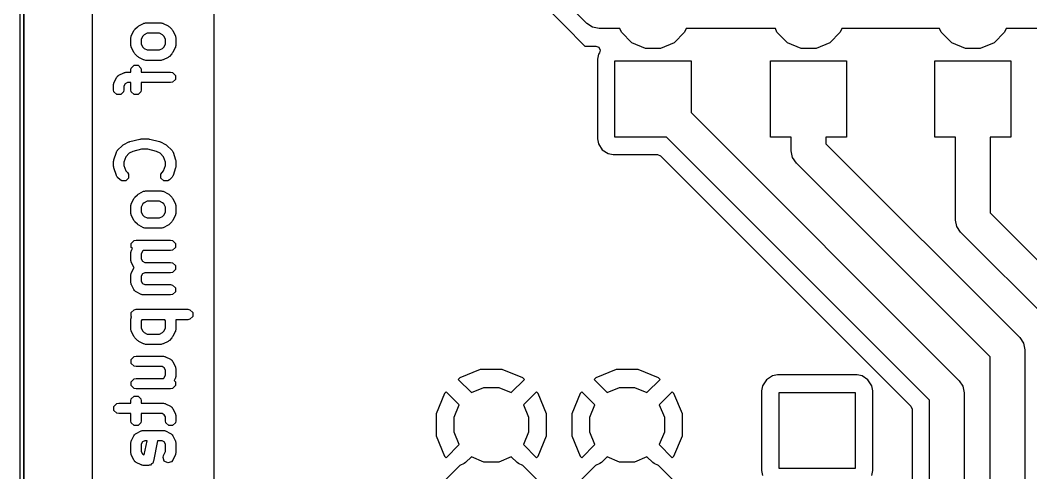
# Model space of a CAD drawing. Header units: millimetres. Extents: x 102.9 to 147, y -135 to -49.9.
# Drawn here: x 102.95 to 132.18, y -93.06 to -79.97 of the extents above; entities that cross this region are included whole.
import ezdxf

# ---------------------------------------------------------------- set-up
doc = ezdxf.new("R2010")
doc.units = ezdxf.units.MM
doc.layers.add('B.Cu', color=153, linetype='CONTINUOUS', true_color=0x4d7fc4)

msp = doc.modelspace()

# ---------------------------------------------------------------- linework, layer by layer
at = {"layer": 'B.Cu', "linetype": 'CONTINUOUS'}
for p, q in [((102.95, -135), (102.95, -50)), ((103.05, -50.05), (103.05, -134.95)), ((103.0505, -103.7484), (103.0505, -60.180048)), ((105.035509, -70.717764), (105.035509, -103.7484)), ((108.559328, -90.361852), (108.559328, -70.717764)), ((119.340812, -80.063553), (117.146447, -77.869187)), ((117.099707, -78.541575), (118.668424, -80.110292)), ((106.376603, -80.134631), (106.519461, -80.063203)), ((106.519461, -80.063203), (106.526704, -80.061219)), ((106.526704, -80.061219), (106.529139, -80.058785)), ((106.529139, -80.058785), (106.552723, -80.054093)), ((106.552723, -80.054093), (106.57591, -80.047744)), ((106.57591, -80.047744), (106.579175, -80.048832)), ((106.579175, -80.048832), (106.586542, -80.047367)), ((106.586542, -80.047367), (107.015114, -80.047367)), ((107.015114, -80.047367), (107.022481, -80.048832)), ((107.022481, -80.048832), (107.025747, -80.047744)), ((107.025747, -80.047744), (107.048936, -80.054094)), ((107.048936, -80.054094), (107.072517, -80.058785)), ((107.072517, -80.058785), (107.07495, -80.061218)), ((107.07495, -80.061218), (107.082196, -80.063203)), ((107.082196, -80.063203), (107.225053, -80.134631)), ((119.503024, -80.17194), (119.340812, -80.063553)), ((106.166664, -80.415999), (106.238093, -80.273142)), ((106.238093, -80.273142), (106.252832, -80.254149)), ((106.252832, -80.254149), (106.26619, -80.234159)), ((106.26619, -80.234159), (106.337618, -80.16273)), ((106.337618, -80.16273), (106.35761, -80.14937)), ((106.35761, -80.14937), (106.376603, -80.134631)), ((106.621952, -80.347367), (106.532539, -80.392072)), ((106.979704, -80.347367), (106.621952, -80.347367)), ((107.069116, -80.392072), (106.979704, -80.347367)), ((107.225053, -80.134631), (107.244045, -80.149371)), ((107.244045, -80.149371), (107.264037, -80.162729)), ((107.264037, -80.162729), (107.335466, -80.234158)), ((107.335466, -80.234158), (107.348823, -80.254149)), ((107.348823, -80.254149), (107.363564, -80.273142)), ((107.363564, -80.273142), (107.434992, -80.416)), ((118.668424, -80.110292), (118.668425, -80.110294)), ((118.668425, -80.110294), (118.685866, -80.127735)), ((118.685866, -80.127735), (119.276631, -80.7185)), ((119.694366, -80.21), (119.503024, -80.17194)), ((120.289353, -80.21), (119.694366, -80.21)), ((120.335383, -80.321127), (120.289353, -80.21)), ((120.638873, -80.624617), (120.335383, -80.321127)), ((122.164617, -80.321127), (121.861127, -80.624617)), ((122.210647, -80.21), (122.164617, -80.321127)), ((124.789353, -80.21), (122.210647, -80.21)), ((124.835383, -80.321127), (124.789353, -80.21)), ((125.138873, -80.624617), (124.835383, -80.321127)), ((126.664617, -80.321127), (126.361127, -80.624617)), ((126.710647, -80.21), (126.664617, -80.321127)), ((129.539353, -80.21), (126.710647, -80.21)), ((129.585383, -80.321127), (129.539353, -80.21)), ((129.888873, -80.624617), (129.585383, -80.321127)), ((131.414617, -80.321127), (131.111127, -80.624617)), ((131.460647, -80.21), (131.414617, -80.321127)), ((134.039353, -80.21), (131.460647, -80.21)), ((106.150828, -80.483081), (106.152293, -80.475713)), ((106.150828, -80.697367), (106.150828, -80.483081)), ((106.151205, -80.472448), (106.157555, -80.449258)), ((106.152293, -80.475713), (106.151205, -80.472448)), ((106.157555, -80.449258), (106.162246, -80.425678)), ((106.162246, -80.425678), (106.164679, -80.423244)), ((106.164679, -80.423244), (106.166664, -80.415999)), ((106.495535, -80.429076), (106.450828, -80.518491)), ((106.450828, -80.518491), (106.450828, -80.661956)), ((106.532539, -80.392072), (106.495535, -80.429076)), ((107.106121, -80.429077), (107.069116, -80.392072)), ((107.150828, -80.51849), (107.106121, -80.429077)), ((107.150828, -80.661957), (107.150828, -80.51849)), ((107.434992, -80.416), (107.436975, -80.423243)), ((107.436975, -80.423243), (107.43941, -80.425678)), ((107.43941, -80.425678), (107.444101, -80.449262)), ((107.444101, -80.449262), (107.450451, -80.472449)), ((107.450451, -80.472449), (107.449362, -80.475714)), ((107.449362, -80.475714), (107.450828, -80.483081)), ((107.450828, -80.483081), (107.450828, -80.697367)), ((121.035401, -80.788864), (120.638873, -80.624617)), ((121.861127, -80.624617), (121.464599, -80.788864)), ((125.535401, -80.788864), (125.138873, -80.624617)), ((126.361127, -80.624617), (125.964599, -80.788864)), ((130.285401, -80.788864), (129.888873, -80.624617)), ((131.111127, -80.624617), (130.714599, -80.788864)), ((106.152293, -80.704734), (106.150828, -80.697367)), ((106.151205, -80.708), (106.152293, -80.704734)), ((106.157555, -80.731189), (106.151205, -80.708)), ((106.162246, -80.75477), (106.157555, -80.731189)), ((106.164679, -80.757203), (106.162246, -80.75477)), ((106.166664, -80.764449), (106.164679, -80.757203)), ((106.238093, -80.907306), (106.166664, -80.764449)), ((106.252832, -80.926298), (106.238093, -80.907306)), ((106.26619, -80.946289), (106.252832, -80.926298)), ((106.337618, -81.017718), (106.26619, -80.946289)), ((106.450828, -80.661956), (106.495535, -80.751371)), ((106.495535, -80.751371), (106.532539, -80.788375)), ((106.532539, -80.788375), (106.621952, -80.833081)), ((106.621952, -80.833081), (106.979704, -80.833081)), ((106.979704, -80.833081), (107.069116, -80.788375)), ((107.069116, -80.788375), (107.106121, -80.75137)), ((107.106121, -80.75137), (107.150828, -80.661957)), ((107.335466, -80.94629), (107.264037, -81.017719)), ((107.348823, -80.926298), (107.335466, -80.94629)), ((107.363564, -80.907306), (107.348823, -80.926298)), ((107.434992, -80.764448), (107.363564, -80.907306)), ((107.436975, -80.757204), (107.434992, -80.764448)), ((107.43941, -80.75477), (107.436975, -80.757204)), ((107.444101, -80.731185), (107.43941, -80.75477)), ((107.450451, -80.707999), (107.444101, -80.731185)), ((107.450828, -80.697367), (107.449362, -80.704733)), ((107.449362, -80.704733), (107.450451, -80.707999)), ((119.276631, -80.7185), (119.276632, -80.7185)), ((119.276632, -80.7185), (119.594764, -80.7185)), ((119.594764, -80.7185), (119.682445, -80.754819)), ((119.671002, -80.951597), (119.6415, -81.099913)), ((119.671003, -80.951594), (119.671002, -80.951597)), ((119.697867, -80.91139), (119.671003, -80.951594)), ((119.682445, -80.754819), (119.718764, -80.8425)), ((119.718764, -80.8425), (119.697867, -80.91139)), ((121.464599, -80.788864), (121.035401, -80.788864)), ((125.964599, -80.788864), (125.535401, -80.788864)), ((130.714599, -80.788864), (130.285401, -80.788864)), ((106.35761, -81.031077), (106.337618, -81.017718)), ((106.376603, -81.045817), (106.35761, -81.031077)), ((106.519461, -81.117245), (106.376603, -81.045817)), ((106.526704, -81.119228), (106.519461, -81.117245)), ((106.529139, -81.121663), (106.526704, -81.119228)), ((106.552723, -81.126354), (106.529139, -81.121663)), ((106.57591, -81.132704), (106.552723, -81.126354)), ((106.579175, -81.131615), (106.57591, -81.132704)), ((106.586542, -81.133081), (106.579175, -81.131615)), ((107.015114, -81.133081), (106.586542, -81.133081)), ((107.022481, -81.131615), (107.015114, -81.133081)), ((107.025747, -81.132704), (107.022481, -81.131615)), ((107.048936, -81.126353), (107.025747, -81.132704)), ((107.072517, -81.121663), (107.048936, -81.126353)), ((107.07495, -81.119229), (107.072517, -81.121663)), ((107.082196, -81.117245), (107.07495, -81.119229)), ((107.225053, -81.045817), (107.082196, -81.117245)), ((107.244045, -81.031076), (107.225053, -81.045817)), ((107.264037, -81.017719), (107.244045, -81.031076)), ((119.6415, -81.099913), (119.6415, -83.400086)), ((120.15, -83.35), (120.15, -81.15)), ((120.15, -81.15), (122.35, -81.15)), ((122.35, -81.15), (122.35, -82.642893)), ((124.65, -83.35), (124.65, -81.15)), ((124.65, -81.15), (126.85, -81.15)), ((126.85, -81.15), (126.85, -83.35)), ((129.4, -83.35), (129.4, -81.15)), ((129.4, -81.15), (131.6, -81.15)), ((131.6, -81.15), (131.6, -83.35)), ((105.805175, -81.563203), (105.948031, -81.491774)), ((105.948031, -81.491774), (105.955277, -81.489789)), ((105.955277, -81.489789), (105.957711, -81.487356)), ((105.957711, -81.487356), (105.981287, -81.482666)), ((105.981287, -81.482666), (106.00448, -81.476315)), ((106.00448, -81.476315), (106.007745, -81.477403)), ((106.007745, -81.477403), (106.015114, -81.475938)), ((106.015114, -81.475938), (106.150828, -81.475938)), ((106.150828, -81.411653), (106.162246, -81.35425)), ((106.150828, -81.475938), (106.150828, -81.411653)), ((106.162246, -81.35425), (106.243425, -81.273071)), ((106.243425, -81.273071), (106.358231, -81.273071)), ((106.358231, -81.273071), (106.43941, -81.35425)), ((106.43941, -81.35425), (106.450828, -81.411653)), ((106.450828, -81.411653), (106.450828, -81.475938)), ((106.450828, -81.475938), (107.300828, -81.475938)), ((107.300828, -81.475938), (107.358231, -81.487356)), ((107.358231, -81.487356), (107.43941, -81.568535)), ((105.651205, -81.829591), (105.657555, -81.806401)), ((105.652293, -81.832856), (105.651205, -81.829591)), ((105.657555, -81.806401), (105.662246, -81.782821)), ((105.662246, -81.782821), (105.664679, -81.780387)), ((105.664679, -81.780387), (105.666664, -81.773142)), ((105.666664, -81.773142), (105.738093, -81.630285)), ((105.738093, -81.630285), (105.756402, -81.606692)), ((105.756402, -81.606692), (105.758938, -81.599087)), ((105.758938, -81.599087), (105.767405, -81.592515)), ((105.767405, -81.592515), (105.773977, -81.584048)), ((105.773977, -81.584048), (105.781582, -81.581512)), ((105.781582, -81.581512), (105.805175, -81.563203)), ((105.98406, -81.809169), (105.950828, -81.875634)), ((106.050524, -81.775938), (105.98406, -81.809169)), ((106.150828, -81.775938), (106.050524, -81.775938)), ((106.150828, -81.983081), (106.150828, -81.775938)), ((107.300828, -81.775938), (106.450828, -81.775938)), ((106.450828, -81.775938), (106.450828, -81.983081)), ((107.358231, -81.76452), (107.300828, -81.775938)), ((107.43941, -81.683341), (107.358231, -81.76452)), ((107.43941, -81.568535), (107.43941, -81.683341)), ((105.650828, -81.840224), (105.652293, -81.832856)), ((105.650828, -81.983081), (105.650828, -81.840224)), ((105.662246, -82.040484), (105.650828, -81.983081)), ((105.743425, -82.121663), (105.662246, -82.040484)), ((105.858231, -82.121663), (105.743425, -82.121663)), ((105.93941, -82.040484), (105.858231, -82.121663)), ((105.950828, -81.983081), (105.93941, -82.040484)), ((105.950828, -81.875634), (105.950828, -81.983081)), ((106.162246, -82.040484), (106.150828, -81.983081)), ((106.243425, -82.121663), (106.162246, -82.040484)), ((106.358231, -82.121663), (106.243425, -82.121663)), ((106.43941, -82.040484), (106.358231, -82.121663)), ((106.450828, -81.983081), (106.43941, -82.040484)), ((122.35, -82.642893), (130.103553, -90.396446)), ((105.909048, -83.591301), (105.929036, -83.577945)), ((105.929036, -83.577945), (105.948032, -83.563203)), ((105.948032, -83.563203), (106.090888, -83.491774)), ((106.090888, -83.491774), (106.106738, -83.487433)), ((106.106738, -83.487433), (106.121591, -83.480417)), ((106.121591, -83.480417), (106.407305, -83.408989)), ((106.407305, -83.408989), (106.425657, -83.408095)), ((106.425657, -83.408095), (106.443685, -83.40451)), ((106.443685, -83.40451), (106.657971, -83.40451)), ((106.657971, -83.40451), (106.675996, -83.408095)), ((106.675996, -83.408095), (106.694351, -83.408989)), ((106.694351, -83.408989), (106.980065, -83.480417)), ((106.980065, -83.480417), (106.994918, -83.487433)), ((106.994918, -83.487433), (107.010767, -83.491774)), ((107.010767, -83.491774), (107.153624, -83.563203)), ((107.153624, -83.563203), (107.172615, -83.577942)), ((107.172615, -83.577942), (107.192608, -83.591301)), ((119.6415, -83.400086), (119.671002, -83.548402)), ((119.671002, -83.548402), (119.671003, -83.548405)), ((119.671003, -83.548405), (119.671004, -83.548407)), ((119.671004, -83.548407), (119.783392, -83.716608)), ((121.642894, -83.35), (120.15, -83.35)), ((129.25, -90.957106), (121.642894, -83.35)), ((125.25, -83.35), (124.65, -83.35)), ((125.25, -83.75), (125.25, -83.35)), ((126.85, -83.35), (126.25, -83.35)), ((126.25, -83.35), (126.25, -83.542894)), ((126.25, -83.542894), (131.853553, -89.146447)), ((130, -83.35), (129.4, -83.35)), ((130, -85.75), (130, -83.35)), ((131.6, -83.35), (131, -83.35)), ((131, -83.35), (131, -85.542893)), ((105.658526, -84.007076), (105.729954, -83.79279)), ((105.729954, -83.79279), (105.733675, -83.786262)), ((105.733675, -83.782822), (105.747028, -83.762836)), ((105.733675, -83.786262), (105.733675, -83.782822)), ((105.747028, -83.762836), (105.758939, -83.741943)), ((105.758939, -83.741943), (105.762017, -83.740403)), ((105.762017, -83.740403), (105.766191, -83.734158)), ((105.766191, -83.734158), (105.909048, -83.591301)), ((106.103968, -83.820644), (106.003361, -83.921251)), ((106.210327, -83.767465), (106.103968, -83.820644)), ((106.462149, -83.70451), (106.210327, -83.767465)), ((106.639507, -83.70451), (106.462149, -83.70451)), ((106.891328, -83.767464), (106.639507, -83.70451)), ((106.997688, -83.820645), (106.891328, -83.767464)), ((107.098294, -83.92125), (106.997688, -83.820645)), ((107.192608, -83.591301), (107.335466, -83.734158)), ((107.335466, -83.734158), (107.33964, -83.740405)), ((107.33964, -83.740405), (107.342718, -83.741944)), ((107.342718, -83.741944), (107.354623, -83.762828)), ((107.354623, -83.762828), (107.367982, -83.782821)), ((107.367982, -83.782821), (107.367982, -83.786262)), ((107.367982, -83.786262), (107.371703, -83.79279)), ((107.371703, -83.79279), (107.443131, -84.007076)), ((119.783392, -83.716608), (119.951593, -83.828996)), ((119.951593, -83.828996), (119.951596, -83.828996)), ((119.951596, -83.828996), (119.951597, -83.828997)), ((119.951597, -83.828997), (120.099913, -83.858499)), ((120.099913, -83.858499), (120.099916, -83.8585)), ((120.099916, -83.8585), (120.099918, -83.8585)), ((120.099918, -83.8585), (121.380904, -83.8585)), ((121.380904, -83.8585), (121.468585, -83.894819)), ((125.28806, -83.941342), (125.25, -83.75)), ((105.650828, -84.05451), (105.655519, -84.030926)), ((105.650828, -84.197367), (105.650828, -84.05451)), ((105.655519, -84.030926), (105.658526, -84.007076)), ((106.003361, -83.921251), (105.950828, -84.07885)), ((105.950828, -84.07885), (105.950828, -84.173026)), ((107.150828, -84.078852), (107.098294, -83.92125)), ((107.150828, -84.173024), (107.150828, -84.078852)), ((107.443131, -84.007076), (107.446138, -84.030934)), ((107.446138, -84.030934), (107.450828, -84.05451)), ((107.450828, -84.05451), (107.450828, -84.197367)), ((121.468585, -83.894819), (128.705181, -91.131415)), ((125.396447, -84.103553), (125.28806, -83.941342)), ((131, -89.707106), (125.396447, -84.103553)), ((105.655519, -84.22095), (105.650828, -84.197367)), ((105.658526, -84.244801), (105.655519, -84.22095)), ((105.729954, -84.459087), (105.658526, -84.244801)), ((105.733675, -84.465614), (105.729954, -84.459087)), ((105.950828, -84.173026), (106.003361, -84.330625)), ((106.003361, -84.330625), (106.049751, -84.377015)), ((106.049751, -84.377015), (106.082267, -84.425678)), ((106.082267, -84.425678), (106.082267, -84.540483)), ((107.019388, -84.540482), (107.019389, -84.425678)), ((107.019389, -84.425678), (107.051906, -84.377014)), ((107.051906, -84.377014), (107.098294, -84.330626)), ((107.098294, -84.330626), (107.150828, -84.173024)), ((107.371703, -84.459087), (107.367982, -84.465614)), ((107.443131, -84.244801), (107.371703, -84.459087)), ((107.446138, -84.220942), (107.443131, -84.244801)), ((107.450828, -84.197367), (107.446138, -84.220942)), ((105.733675, -84.469055), (105.733675, -84.465614)), ((105.747028, -84.48904), (105.733675, -84.469055)), ((105.758939, -84.509934), (105.747028, -84.48904)), ((105.762017, -84.511473), (105.758939, -84.509934)), ((105.766191, -84.517719), (105.762017, -84.511473)), ((105.837619, -84.589147), (105.766191, -84.517719)), ((105.886282, -84.621663), (105.837619, -84.589147)), ((106.001087, -84.621663), (105.886282, -84.621663)), ((106.082267, -84.540483), (106.001087, -84.621663)), ((107.100568, -84.621663), (107.019388, -84.540482)), ((107.215372, -84.621664), (107.100568, -84.621663)), ((107.264036, -84.589148), (107.215372, -84.621664)), ((107.335465, -84.51772), (107.264036, -84.589148)), ((107.339639, -84.511472), (107.335465, -84.51772)), ((107.342718, -84.509933), (107.339639, -84.511472)), ((107.354624, -84.489046), (107.342718, -84.509933)), ((107.367982, -84.469056), (107.354624, -84.489046)), ((107.367982, -84.465614), (107.367982, -84.469056)), ((106.26619, -85.091302), (106.337618, -85.019873)), ((106.337618, -85.019873), (106.35761, -85.006513)), ((106.35761, -85.006513), (106.376603, -84.991774)), ((106.376603, -84.991774), (106.519461, -84.920346)), ((106.519461, -84.920346), (106.526704, -84.918362)), ((106.526704, -84.918362), (106.529139, -84.915928)), ((106.529139, -84.915928), (106.552723, -84.911236)), ((106.552723, -84.911236), (106.57591, -84.904887)), ((106.57591, -84.904887), (106.579175, -84.905975)), ((106.579175, -84.905975), (106.586542, -84.90451)), ((106.586542, -84.90451), (107.015114, -84.90451)), ((107.015114, -84.90451), (107.022481, -84.905975)), ((107.022481, -84.905975), (107.025747, -84.904887)), ((107.025747, -84.904887), (107.048936, -84.911237)), ((107.048936, -84.911237), (107.072517, -84.915928)), ((107.072517, -84.915928), (107.07495, -84.918361)), ((107.07495, -84.918361), (107.082196, -84.920346)), ((107.082196, -84.920346), (107.225053, -84.991774)), ((107.225053, -84.991774), (107.244045, -85.006514)), ((107.244045, -85.006514), (107.264037, -85.019872)), ((107.264037, -85.019872), (107.335466, -85.091301)), ((106.150828, -85.340224), (106.152293, -85.332856)), ((106.151205, -85.329591), (106.157555, -85.306401)), ((106.152293, -85.332856), (106.151205, -85.329591)), ((106.157555, -85.306401), (106.162246, -85.282821)), ((106.162246, -85.282821), (106.164679, -85.280387)), ((106.164679, -85.280387), (106.166664, -85.273142)), ((106.166664, -85.273142), (106.238093, -85.130285)), ((106.238093, -85.130285), (106.252832, -85.111292)), ((106.252832, -85.111292), (106.26619, -85.091302)), ((106.495535, -85.286219), (106.450828, -85.375634)), ((106.532539, -85.249215), (106.495535, -85.286219)), ((106.621952, -85.20451), (106.532539, -85.249215)), ((106.979704, -85.20451), (106.621952, -85.20451)), ((107.069116, -85.249215), (106.979704, -85.20451)), ((107.106121, -85.28622), (107.069116, -85.249215)), ((107.150828, -85.375633), (107.106121, -85.28622)), ((107.335466, -85.091301), (107.348823, -85.111292)), ((107.348823, -85.111292), (107.363564, -85.130285)), ((107.363564, -85.130285), (107.434992, -85.273143)), ((107.434992, -85.273143), (107.436975, -85.280386)), ((107.436975, -85.280386), (107.43941, -85.282821)), ((107.43941, -85.282821), (107.444101, -85.306405)), ((107.444101, -85.306405), (107.450451, -85.329592)), ((107.450451, -85.329592), (107.449362, -85.332857)), ((107.449362, -85.332857), (107.450828, -85.340224)), ((106.150828, -85.55451), (106.150828, -85.340224)), ((106.152293, -85.561877), (106.150828, -85.55451)), ((106.151205, -85.565143), (106.152293, -85.561877)), ((106.157555, -85.588332), (106.151205, -85.565143)), ((106.162246, -85.611913), (106.157555, -85.588332)), ((106.164679, -85.614346), (106.162246, -85.611913)), ((106.166664, -85.621592), (106.164679, -85.614346)), ((106.238093, -85.764449), (106.166664, -85.621592)), ((106.450828, -85.375634), (106.450828, -85.519099)), ((106.450828, -85.519099), (106.495535, -85.608514)), ((106.495535, -85.608514), (106.532539, -85.645518)), ((107.069116, -85.645518), (107.106121, -85.608513)), ((107.106121, -85.608513), (107.150828, -85.5191)), ((107.150828, -85.5191), (107.150828, -85.375633)), ((107.434992, -85.621591), (107.363564, -85.764449)), ((107.436975, -85.614347), (107.434992, -85.621591)), ((107.43941, -85.611913), (107.436975, -85.614347)), ((107.444101, -85.588328), (107.43941, -85.611913)), ((107.450451, -85.565142), (107.444101, -85.588328)), ((107.450828, -85.55451), (107.449362, -85.561876)), ((107.449362, -85.561876), (107.450451, -85.565142)), ((107.450828, -85.340224), (107.450828, -85.55451)), ((131, -85.542893), (133.603553, -88.146446)), ((106.252832, -85.783441), (106.238093, -85.764449)), ((106.26619, -85.803432), (106.252832, -85.783441)), ((106.337618, -85.874861), (106.26619, -85.803432)), ((106.35761, -85.88822), (106.337618, -85.874861)), ((106.376603, -85.90296), (106.35761, -85.88822)), ((106.519461, -85.974388), (106.376603, -85.90296)), ((106.532539, -85.645518), (106.621952, -85.690224)), ((106.621952, -85.690224), (106.979704, -85.690224)), ((106.979704, -85.690224), (107.069116, -85.645518)), ((107.225053, -85.90296), (107.082196, -85.974388)), ((107.244045, -85.888219), (107.225053, -85.90296)), ((107.264037, -85.874862), (107.244045, -85.888219)), ((107.335466, -85.803433), (107.264037, -85.874862)), ((107.348823, -85.783441), (107.335466, -85.803433)), ((107.363564, -85.764449), (107.348823, -85.783441)), ((130.03806, -85.941342), (130, -85.75)), ((106.526704, -85.976371), (106.519461, -85.974388)), ((106.529139, -85.978806), (106.526704, -85.976371)), ((106.552723, -85.983497), (106.529139, -85.978806)), ((106.57591, -85.989847), (106.552723, -85.983497)), ((106.579175, -85.988758), (106.57591, -85.989847)), ((106.586542, -85.990224), (106.579175, -85.988758)), ((107.015114, -85.990224), (106.586542, -85.990224)), ((107.022481, -85.988758), (107.015114, -85.990224)), ((107.025747, -85.989847), (107.022481, -85.988758)), ((107.048936, -85.983496), (107.025747, -85.989847)), ((107.072517, -85.978806), (107.048936, -85.983496)), ((107.07495, -85.976372), (107.072517, -85.978806)), ((107.082196, -85.974388), (107.07495, -85.976372)), ((130.146447, -86.103553), (130.03806, -85.941342)), ((132.75, -88.707106), (130.146447, -86.103553)), ((106.162246, -86.425678), (106.243425, -86.344499)), ((106.162246, -86.540484), (106.162246, -86.425678)), ((106.243425, -86.344499), (106.300828, -86.333081)), ((106.300828, -86.333081), (107.300828, -86.333081)), ((107.300828, -86.333081), (107.358231, -86.344499)), ((107.358231, -86.344499), (107.43941, -86.425678)), ((107.43941, -86.425678), (107.43941, -86.540484)), ((106.150828, -86.697367), (106.152293, -86.689999)), ((106.150828, -86.911653), (106.150828, -86.697367)), ((106.151205, -86.686734), (106.157555, -86.663544)), ((106.152293, -86.689999), (106.151205, -86.686734)), ((106.157555, -86.663544), (106.162246, -86.639964)), ((106.195125, -86.573363), (106.162246, -86.540484)), ((106.162246, -86.639964), (106.164679, -86.63753)), ((106.164679, -86.63753), (106.166664, -86.630285)), ((106.166664, -86.630285), (106.195125, -86.573363)), ((106.495535, -86.643362), (106.450828, -86.732777)), ((106.450828, -86.732777), (106.450828, -86.876242)), ((106.505818, -86.633081), (106.495535, -86.643362)), ((107.300828, -86.633081), (106.505818, -86.633081)), ((107.358231, -86.621663), (107.300828, -86.633081)), ((107.43941, -86.540484), (107.358231, -86.621663)), ((106.152293, -86.91902), (106.150828, -86.911653)), ((106.151205, -86.922286), (106.152293, -86.91902)), ((106.157555, -86.945475), (106.151205, -86.922286)), ((106.162246, -86.969056), (106.157555, -86.945475)), ((106.164679, -86.971489), (106.162246, -86.969056)), ((106.166664, -86.978735), (106.164679, -86.971489)), ((106.238093, -87.121592), (106.166664, -86.978735)), ((106.450828, -86.876242), (106.48406, -86.942707)), ((106.48406, -86.942707), (106.550524, -86.975939)), ((106.550524, -86.975939), (107.300828, -86.975939)), ((107.300828, -86.975939), (107.358231, -86.987357)), ((107.358231, -86.987357), (107.43941, -87.068536)), ((107.43941, -87.068536), (107.43941, -87.183342)), ((106.150828, -87.340224), (106.152293, -87.332856)), ((106.150828, -87.55451), (106.150828, -87.340224)), ((106.151205, -87.329591), (106.157555, -87.306401)), ((106.152293, -87.332856), (106.151205, -87.329591)), ((106.157555, -87.306401), (106.162246, -87.282821)), ((106.162246, -87.282821), (106.164679, -87.280387)), ((106.164679, -87.280387), (106.166664, -87.273142)), ((106.166664, -87.273142), (106.238093, -87.130285)), ((106.241466, -87.125938), (106.238093, -87.121592)), ((106.238093, -87.130285), (106.241466, -87.125938)), ((106.48406, -87.30917), (106.450828, -87.375634)), ((106.450828, -87.375634), (106.450828, -87.519099)), ((106.550524, -87.275939), (106.48406, -87.30917)), ((107.300828, -87.275939), (106.550524, -87.275939)), ((107.358231, -87.264521), (107.300828, -87.275939)), ((107.43941, -87.183342), (107.358231, -87.264521)), ((106.152293, -87.561877), (106.150828, -87.55451)), ((106.151205, -87.565143), (106.152293, -87.561877)), ((106.157555, -87.588332), (106.151205, -87.565143)), ((106.162246, -87.611913), (106.157555, -87.588332)), ((106.164679, -87.614346), (106.162246, -87.611913)), ((106.166664, -87.621592), (106.164679, -87.614346)), ((106.238093, -87.764449), (106.166664, -87.621592)), ((106.450828, -87.519099), (106.48406, -87.585564)), ((106.48406, -87.585564), (106.550524, -87.618796)), ((106.550524, -87.618796), (107.300828, -87.618796)), ((107.300828, -87.618796), (107.358231, -87.630214)), ((107.358231, -87.630214), (107.43941, -87.711393)), ((106.256402, -87.788041), (106.238093, -87.764449)), ((106.258938, -87.795647), (106.256402, -87.788041)), ((106.267405, -87.802218), (106.258938, -87.795647)), ((106.273977, -87.810686), (106.267405, -87.802218)), ((106.281582, -87.813221), (106.273977, -87.810686)), ((106.305175, -87.831531), (106.281582, -87.813221)), ((106.448031, -87.90296), (106.305175, -87.831531)), ((106.455277, -87.904944), (106.448031, -87.90296)), ((106.457711, -87.907378), (106.455277, -87.904944)), ((106.481287, -87.912067), (106.457711, -87.907378)), ((106.50448, -87.918419), (106.481287, -87.912067)), ((106.507745, -87.91733), (106.50448, -87.918419)), ((106.515114, -87.918796), (106.507745, -87.91733)), ((107.300828, -87.918796), (106.515114, -87.918796)), ((107.358231, -87.907378), (107.300828, -87.918796)), ((107.43941, -87.826199), (107.358231, -87.907378)), ((107.43941, -87.711393), (107.43941, -87.826199)), ((106.162246, -88.425678), (106.243425, -88.344499)), ((106.162246, -88.540484), (106.162246, -88.425678)), ((106.171315, -88.549553), (106.162246, -88.540484)), ((106.166664, -88.558857), (106.171315, -88.549553)), ((106.243425, -88.344499), (106.300828, -88.333081)), ((106.300828, -88.333081), (107.800828, -88.333081)), ((107.800828, -88.333081), (107.858231, -88.344499)), ((107.858231, -88.344499), (107.93941, -88.425678)), ((107.93941, -88.540484), (107.858231, -88.621663)), ((107.93941, -88.425678), (107.93941, -88.540484)), ((106.150828, -88.625939), (106.152293, -88.618571)), ((106.150828, -88.911653), (106.150828, -88.625939)), ((106.151205, -88.615306), (106.157555, -88.592116)), ((106.152293, -88.618571), (106.151205, -88.615306)), ((106.157555, -88.592116), (106.162246, -88.568536)), ((106.162246, -88.568536), (106.164679, -88.566102)), ((106.164679, -88.566102), (106.166664, -88.558857)), ((106.464962, -88.633081), (106.450828, -88.661349)), ((106.450828, -88.661349), (106.450828, -88.876242)), ((107.136695, -88.633081), (106.464962, -88.633081)), ((107.150828, -88.661348), (107.136695, -88.633081)), ((107.150828, -88.876243), (107.150828, -88.661348)), ((107.800828, -88.633081), (107.450828, -88.633081)), ((107.450828, -88.633081), (107.450828, -88.911653)), ((107.858231, -88.621663), (107.800828, -88.633081)), ((106.152293, -88.91902), (106.150828, -88.911653)), ((106.151205, -88.922286), (106.152293, -88.91902)), ((106.157555, -88.945475), (106.151205, -88.922286)), ((106.162246, -88.969056), (106.157555, -88.945475)), ((106.164679, -88.971489), (106.162246, -88.969056)), ((106.166664, -88.978735), (106.164679, -88.971489)), ((106.238093, -89.121592), (106.166664, -88.978735)), ((106.252832, -89.140584), (106.238093, -89.121592)), ((106.450828, -88.876242), (106.495535, -88.965657)), ((106.495535, -88.965657), (106.532539, -89.002661)), ((106.532539, -89.002661), (106.621952, -89.047367)), ((106.621952, -89.047367), (106.979704, -89.047367)), ((106.979704, -89.047367), (107.069116, -89.002661)), ((107.069116, -89.002661), (107.106121, -88.965656)), ((107.106121, -88.965656), (107.150828, -88.876243)), ((107.363564, -89.121592), (107.348823, -89.140584)), ((107.434992, -88.978734), (107.363564, -89.121592)), ((107.436975, -88.97149), (107.434992, -88.978734)), ((107.43941, -88.969056), (107.436975, -88.97149)), ((107.444101, -88.945471), (107.43941, -88.969056)), ((107.450451, -88.922285), (107.444101, -88.945471)), ((107.450828, -88.911653), (107.449362, -88.919019)), ((107.449362, -88.919019), (107.450451, -88.922285)), ((106.26619, -89.160575), (106.252832, -89.140584)), ((106.337618, -89.232004), (106.26619, -89.160575)), ((106.35761, -89.245363), (106.337618, -89.232004)), ((106.376603, -89.260103), (106.35761, -89.245363)), ((106.519461, -89.331531), (106.376603, -89.260103)), ((106.526704, -89.333514), (106.519461, -89.331531)), ((106.529139, -89.335949), (106.526704, -89.333514)), ((106.552723, -89.34064), (106.529139, -89.335949)), ((106.57591, -89.34699), (106.552723, -89.34064)), ((106.579175, -89.345901), (106.57591, -89.34699)), ((106.586542, -89.347367), (106.579175, -89.345901)), ((107.015114, -89.347367), (106.586542, -89.347367)), ((107.022481, -89.345901), (107.015114, -89.347367)), ((107.025747, -89.34699), (107.022481, -89.345901)), ((107.048936, -89.340639), (107.025747, -89.34699)), ((107.072517, -89.335949), (107.048936, -89.340639)), ((107.07495, -89.333515), (107.072517, -89.335949)), ((107.082196, -89.331531), (107.07495, -89.333515)), ((107.225053, -89.260103), (107.082196, -89.331531)), ((107.244045, -89.245362), (107.225053, -89.260103)), ((107.264037, -89.232005), (107.244045, -89.245362)), ((107.335466, -89.160576), (107.264037, -89.232005)), ((107.348823, -89.140584), (107.335466, -89.160576)), ((131.853553, -89.146447), (131.96194, -89.308658)), ((131.96194, -89.308658), (132, -89.5)), ((106.162246, -89.782821), (106.243425, -89.701642)), ((106.243425, -89.701642), (106.300828, -89.690224)), ((106.300828, -89.690224), (107.086542, -89.690224)), ((107.086542, -89.690224), (107.093909, -89.691689)), ((107.093909, -89.691689), (107.097175, -89.690601)), ((107.097175, -89.690601), (107.120364, -89.696951)), ((107.120364, -89.696951), (107.143945, -89.701642)), ((107.143945, -89.701642), (107.146378, -89.704075)), ((107.146378, -89.704075), (107.153624, -89.70606)), ((107.153624, -89.70606), (107.296482, -89.777489)), ((131, -114.792893), (131, -89.707106)), ((132, -89.5), (132, -115)), ((106.162246, -89.897627), (106.162246, -89.782821)), ((106.243425, -89.978806), (106.162246, -89.897627)), ((106.300828, -89.990224), (106.243425, -89.978806)), ((107.051132, -89.990224), (106.300828, -89.990224)), ((107.117596, -90.023456), (107.051132, -89.990224)), ((107.296482, -89.777489), (107.320075, -89.7958)), ((107.320075, -89.7958), (107.32768, -89.798335)), ((107.32768, -89.798335), (107.334251, -89.806801)), ((107.334251, -89.806801), (107.342718, -89.813373)), ((107.342718, -89.813373), (107.345252, -89.820977)), ((107.345252, -89.820977), (107.363564, -89.844571)), ((107.363564, -89.844571), (107.434992, -89.987429)), ((107.434992, -89.987429), (107.436975, -89.994672)), ((107.436975, -89.994672), (107.43941, -89.997107)), ((107.43941, -89.997107), (107.444101, -90.020691)), ((107.106121, -90.322799), (107.150828, -90.233386)), ((107.150828, -90.089919), (107.117596, -90.023456)), ((107.150828, -90.233386), (107.150828, -90.089919)), ((107.444101, -90.302614), (107.43941, -90.326199)), ((107.444101, -90.020691), (107.450451, -90.043878)), ((107.450451, -90.279428), (107.444101, -90.302614)), ((107.450451, -90.043878), (107.449362, -90.047143)), ((107.449362, -90.047143), (107.450828, -90.05451)), ((107.450828, -90.268796), (107.449362, -90.276162)), ((107.449362, -90.276162), (107.450451, -90.279428)), ((107.450828, -90.05451), (107.450828, -90.268796)), ((116.256005, -90.07), (115.667939, -90.313585)), ((116.892528, -90.07), (116.256005, -90.07)), ((117.480594, -90.313585), (116.892528, -90.07)), ((120.181738, -90.07), (119.593672, -90.313585)), ((120.818261, -90.07), (120.181738, -90.07)), ((121.406327, -90.313585), (120.818261, -90.07)), ((124.701593, -90.261004), (124.533392, -90.373392)), ((124.701597, -90.261002), (124.701593, -90.261004)), ((124.849915, -90.2315), (124.701597, -90.261002)), ((124.849918, -90.2315), (124.849915, -90.2315)), ((127.150082, -90.2315), (124.849918, -90.2315)), ((127.150085, -90.2315), (127.150082, -90.2315)), ((127.298402, -90.261002), (127.150085, -90.2315)), ((127.298405, -90.261003), (127.298402, -90.261002)), ((127.298407, -90.261004), (127.298405, -90.261003)), ((127.466608, -90.373392), (127.298407, -90.261004)), ((106.162246, -90.425679), (106.243425, -90.3445)), ((106.162246, -90.540485), (106.162246, -90.425679)), ((106.243425, -90.621664), (106.162246, -90.540485)), ((106.243425, -90.3445), (106.300828, -90.333082)), ((106.300828, -90.333082), (107.095839, -90.333082)), ((107.095839, -90.333082), (107.106121, -90.322799)), ((107.43941, -90.540485), (107.358231, -90.621664)), ((107.434992, -90.335877), (107.40653, -90.392799)), ((107.40653, -90.392799), (107.43941, -90.425679)), ((107.436975, -90.328633), (107.434992, -90.335877)), ((107.43941, -90.326199), (107.436975, -90.328633)), ((107.43941, -90.425679), (107.43941, -90.540485)), ((108.559328, -91.351738), (108.559328, -90.361852)), ((115.667938, -90.313586), (115.619673, -90.361852)), ((115.619673, -90.361852), (115.99854, -90.740719)), ((115.667939, -90.313585), (115.667938, -90.313586)), ((115.99854, -90.740719), (116.359668, -90.591136)), ((116.359668, -90.591136), (116.788866, -90.591136)), ((116.788866, -90.591136), (117.149993, -90.740719)), ((117.149993, -90.740719), (117.528861, -90.361852)), ((117.528861, -90.361852), (117.480594, -90.313585)), ((119.593671, -90.313586), (119.545406, -90.361852)), ((119.545406, -90.361852), (119.924273, -90.740719)), ((119.593672, -90.313585), (119.593671, -90.313586)), ((119.924273, -90.740719), (120.285401, -90.591136)), ((120.285401, -90.591136), (120.714599, -90.591136)), ((120.714599, -90.591136), (121.075726, -90.740719)), ((121.075726, -90.740719), (121.454594, -90.361852)), ((121.454594, -90.361852), (121.406327, -90.313585)), ((124.421002, -90.541597), (124.3915, -90.689913)), ((124.421004, -90.541593), (124.421002, -90.541597)), ((124.533392, -90.373392), (124.421004, -90.541593)), ((127.578996, -90.541593), (127.466608, -90.373392)), ((127.578996, -90.541596), (127.578996, -90.541593)), ((127.578997, -90.541597), (127.578996, -90.541596)), ((127.608499, -90.689913), (127.578997, -90.541597)), ((130.103553, -90.396446), (130.21194, -90.558658)), ((130.21194, -90.558658), (130.25, -90.75)), ((106.162246, -90.925679), (106.243425, -90.8445)), ((106.300828, -90.633082), (106.243425, -90.621664)), ((106.243425, -90.8445), (106.358231, -90.8445)), ((107.300828, -90.633082), (106.300828, -90.633082)), ((106.358231, -90.8445), (106.43941, -90.925679)), ((107.358231, -90.621664), (107.300828, -90.633082)), ((115.217852, -90.763672), (114.974267, -91.351738)), ((115.217853, -90.763671), (115.217852, -90.763672)), ((115.266119, -90.715406), (115.217853, -90.763671)), ((115.644986, -91.094273), (115.266119, -90.715406)), ((117.882415, -90.715406), (117.503547, -91.094273)), ((117.930681, -90.763672), (117.882415, -90.715406)), ((118.174266, -91.351738), (117.930681, -90.763672)), ((119.143585, -90.763672), (118.9, -91.351738)), ((119.143586, -90.763671), (119.143585, -90.763672)), ((119.191852, -90.715406), (119.143586, -90.763671)), ((119.570719, -91.094273), (119.191852, -90.715406)), ((121.808148, -90.715406), (121.42928, -91.094273)), ((121.856414, -90.763672), (121.808148, -90.715406)), ((122.099999, -91.351738), (121.856414, -90.763672)), ((124.3915, -90.689913), (124.3915, -92.990086)), ((124.9, -92.94), (124.9, -90.74)), ((124.9, -90.74), (127.1, -90.74)), ((127.1, -90.74), (127.1, -92.94)), ((127.6085, -90.689915), (127.608499, -90.689913)), ((127.6085, -90.689918), (127.6085, -90.689915)), ((127.6085, -92.990082), (127.6085, -90.689918)), ((130.25, -90.75), (130.25, -112.25)), ((105.662246, -91.139964), (105.743425, -91.058785)), ((105.662246, -91.25477), (105.662246, -91.139964)), ((105.743425, -91.058785), (105.800828, -91.047367)), ((105.800828, -91.047367), (106.150828, -91.047367)), ((106.150828, -90.983082), (106.162246, -90.925679)), ((106.150828, -91.047367), (106.150828, -90.983082)), ((106.43941, -90.925679), (106.450828, -90.983082)), ((106.450828, -90.983082), (106.450828, -91.047367)), ((106.450828, -91.047367), (107.086542, -91.047367)), ((107.086542, -91.047367), (107.093909, -91.048832)), ((107.093909, -91.048832), (107.097175, -91.047744)), ((107.097175, -91.047744), (107.120364, -91.054094)), ((107.120364, -91.054094), (107.143945, -91.058785)), ((107.143945, -91.058785), (107.146378, -91.061218)), ((107.146378, -91.061218), (107.153624, -91.063203)), ((107.153624, -91.063203), (107.296482, -91.134632)), ((107.296482, -91.134632), (107.320075, -91.152943)), ((107.320075, -91.152943), (107.32768, -91.155478)), ((107.32768, -91.155478), (107.334251, -91.163944)), ((107.334251, -91.163944), (107.342718, -91.170516)), ((107.342718, -91.170516), (107.345252, -91.17812)), ((107.345252, -91.17812), (107.363564, -91.201714)), ((115.495403, -91.455401), (115.644986, -91.094273)), ((117.503547, -91.094273), (117.653131, -91.455401)), ((119.421136, -91.455401), (119.570719, -91.094273)), ((121.42928, -91.094273), (121.578864, -91.455401)), ((128.705181, -91.131415), (128.7415, -91.219096)), ((129.25, -112.042893), (129.25, -90.957106)), ((105.743425, -91.335949), (105.662246, -91.25477)), ((105.800828, -91.347367), (105.743425, -91.335949)), ((106.150828, -91.347367), (105.800828, -91.347367)), ((106.150828, -91.55451), (106.150828, -91.347367)), ((107.051132, -91.347367), (106.450828, -91.347367)), ((106.450828, -91.347367), (106.450828, -91.55451)), ((107.117596, -91.380599), (107.051132, -91.347367)), ((107.150828, -91.447062), (107.117596, -91.380599)), ((107.150828, -91.55451), (107.150828, -91.447062)), ((107.363564, -91.201714), (107.434992, -91.344572)), ((107.434992, -91.344572), (107.436975, -91.351815)), ((107.436975, -91.351815), (107.43941, -91.35425)), ((107.43941, -91.35425), (107.444101, -91.377834)), ((107.444101, -91.377834), (107.450451, -91.401021)), ((107.450451, -91.401021), (107.449362, -91.404286)), ((107.449362, -91.404286), (107.450828, -91.411653)), ((107.450828, -91.411653), (107.450828, -91.55451)), ((108.559328, -103.7484), (108.559328, -91.351738)), ((114.974267, -91.351738), (114.974267, -91.988261)), ((115.495403, -91.884599), (115.495403, -91.455401)), ((117.653131, -91.455401), (117.653131, -91.884599)), ((118.174267, -91.351741), (118.174266, -91.351738)), ((118.174267, -91.988258), (118.174267, -91.351741)), ((118.9, -91.351738), (118.9, -91.988261)), ((119.421136, -91.884599), (119.421136, -91.455401)), ((121.578864, -91.455401), (121.578864, -91.884599)), ((122.1, -91.351741), (122.099999, -91.351738)), ((122.1, -91.988258), (122.1, -91.351741)), ((128.7415, -91.219096), (128.7415, -111.780904)), ((106.162246, -91.611913), (106.150828, -91.55451)), ((106.243425, -91.693092), (106.162246, -91.611913)), ((106.358231, -91.693092), (106.243425, -91.693092)), ((106.43941, -91.611913), (106.358231, -91.693092)), ((106.450828, -91.55451), (106.43941, -91.611913)), ((107.162246, -91.611913), (107.150828, -91.55451)), ((107.243425, -91.693092), (107.162246, -91.611913)), ((107.358231, -91.693092), (107.243425, -91.693092)), ((107.43941, -91.611913), (107.358231, -91.693092)), ((107.450828, -91.55451), (107.43941, -91.611913)), ((106.166664, -92.130286), (106.238093, -91.987428)), ((106.238093, -91.987428), (106.256404, -91.963834)), ((106.256404, -91.963834), (106.258939, -91.95623)), ((106.258939, -91.95623), (106.267405, -91.949658)), ((106.267405, -91.949658), (106.273977, -91.941192)), ((106.273977, -91.941192), (106.281581, -91.938657)), ((106.281581, -91.938657), (106.305175, -91.920346)), ((106.305175, -91.920346), (106.448033, -91.848918)), ((106.448033, -91.848918), (106.455276, -91.846934)), ((106.455276, -91.846934), (106.457711, -91.8445)), ((106.457711, -91.8445), (106.481295, -91.839808)), ((106.481295, -91.839808), (106.504482, -91.833459)), ((106.504482, -91.833459), (106.507747, -91.834547)), ((106.507747, -91.834547), (106.515114, -91.833082)), ((106.515114, -91.833082), (107.086542, -91.833082)), ((107.086542, -91.833082), (107.093908, -91.834547)), ((107.093908, -91.834547), (107.097174, -91.833459)), ((107.097174, -91.833459), (107.12036, -91.839808)), ((107.12036, -91.839808), (107.143945, -91.8445)), ((107.143945, -91.8445), (107.146379, -91.846934)), ((107.146379, -91.846934), (107.153623, -91.848918)), ((107.153623, -91.848918), (107.296482, -91.920346)), ((107.296482, -91.920346), (107.320076, -91.938656)), ((107.320076, -91.938656), (107.327681, -91.941192)), ((107.327681, -91.941192), (107.334251, -91.949658)), ((107.334251, -91.949658), (107.342718, -91.956229)), ((107.342718, -91.956229), (107.345253, -91.963834)), ((107.345253, -91.963834), (107.363564, -91.987429)), ((107.363564, -91.987429), (107.434993, -92.130287)), ((114.974267, -91.988261), (115.217852, -92.576327)), ((115.644986, -92.245726), (115.495403, -91.884599)), ((117.653131, -91.884599), (117.503547, -92.245726)), ((117.930681, -92.576327), (118.174266, -91.988261)), ((118.174266, -91.988261), (118.174267, -91.988258)), ((118.9, -91.988261), (119.143585, -92.576327)), ((119.570719, -92.245726), (119.421136, -91.884599)), ((121.578864, -91.884599), (121.42928, -92.245726)), ((121.856414, -92.576327), (122.099999, -91.988261)), ((122.099999, -91.988261), (122.1, -91.988258)), ((106.150828, -92.197368), (106.152293, -92.19)), ((106.150828, -92.483082), (106.150828, -92.197368)), ((106.151205, -92.186735), (106.157555, -92.163545)), ((106.152293, -92.19), (106.151205, -92.186735)), ((106.157555, -92.163545), (106.162246, -92.139965)), ((106.162246, -92.139965), (106.164679, -92.137531)), ((106.164679, -92.137531), (106.166664, -92.130286)), ((106.48406, -92.166313), (106.450828, -92.232778)), ((106.450828, -92.232778), (106.450828, -92.447671)), ((106.550524, -92.133082), (106.48406, -92.166313)), ((106.536411, -92.540311), (106.617858, -92.133082)), ((106.617858, -92.133082), (106.550524, -92.133082)), ((106.923798, -92.133082), (106.805058, -92.726785)), ((107.051133, -92.133082), (106.923798, -92.133082)), ((107.117597, -92.166314), (107.051133, -92.133082)), ((107.150828, -92.232777), (107.117597, -92.166314)), ((107.150828, -92.447672), (107.150828, -92.232777)), ((107.434993, -92.130287), (107.436976, -92.137531)), ((107.436976, -92.137531), (107.43941, -92.139965)), ((107.43941, -92.139965), (107.4441, -92.163543)), ((107.4441, -92.163543), (107.450451, -92.186736)), ((107.450451, -92.186736), (107.449362, -92.190001)), ((107.449362, -92.190001), (107.450828, -92.197368)), ((107.450828, -92.197368), (107.450828, -92.483082)), ((115.266119, -92.624594), (115.644986, -92.245726)), ((117.503547, -92.245726), (117.882415, -92.624594)), ((119.191852, -92.624594), (119.570719, -92.245726)), ((121.42928, -92.245726), (121.808148, -92.624594)), ((106.152293, -92.490449), (106.150828, -92.483082)), ((106.151205, -92.493715), (106.152293, -92.490449)), ((106.157555, -92.516904), (106.151205, -92.493715)), ((106.162246, -92.540485), (106.157555, -92.516904)), ((106.164679, -92.542918), (106.162246, -92.540485)), ((106.166664, -92.550164), (106.164679, -92.542918)), ((106.238093, -92.693021), (106.166664, -92.550164)), ((106.450828, -92.447671), (106.48406, -92.514136)), ((106.48406, -92.514136), (106.536411, -92.540311)), ((107.079777, -92.615306), (107.095236, -92.558857)), ((107.116082, -92.724219), (107.079777, -92.615306)), ((107.095236, -92.558857), (107.150828, -92.447672)), ((107.434992, -92.550163), (107.363564, -92.693021)), ((107.436975, -92.542919), (107.434992, -92.550163)), ((107.43941, -92.540485), (107.436975, -92.542919)), ((107.444101, -92.5169), (107.43941, -92.540485)), ((107.450451, -92.493714), (107.444101, -92.5169)), ((107.450828, -92.483082), (107.449362, -92.490448)), ((107.449362, -92.490448), (107.450451, -92.493714)), ((115.217852, -92.576327), (115.266119, -92.624594)), ((115.998539, -92.599279), (115.83133, -92.766489)), ((116.359668, -92.748864), (115.998539, -92.599279)), ((117.149993, -92.59928), (116.788866, -92.748864)), ((117.317202, -92.766489), (117.149993, -92.59928)), ((117.882415, -92.624594), (117.93068, -92.576328)), ((117.93068, -92.576328), (117.930681, -92.576327)), ((119.143585, -92.576327), (119.191852, -92.624594)), ((119.924272, -92.599279), (119.757063, -92.766489)), ((120.285401, -92.748864), (119.924272, -92.599279)), ((121.075726, -92.59928), (120.714599, -92.748864)), ((121.242935, -92.766489), (121.075726, -92.59928)), ((121.808148, -92.624594), (121.856413, -92.576328)), ((121.856413, -92.576328), (121.856414, -92.576327)), ((106.256402, -92.716613), (106.238093, -92.693021)), ((106.258938, -92.724219), (106.256402, -92.716613)), ((106.267405, -92.73079), (106.258938, -92.724219)), ((106.273977, -92.739258), (106.267405, -92.73079)), ((106.281582, -92.741793), (106.273977, -92.739258)), ((106.305175, -92.760103), (106.281582, -92.741793)), ((106.448031, -92.831532), (106.305175, -92.760103)), ((106.455277, -92.833516), (106.448031, -92.831532)), ((106.457711, -92.83595), (106.455277, -92.833516)), ((106.481287, -92.840639), (106.457711, -92.83595)), ((106.50448, -92.846991), (106.481287, -92.840639)), ((106.507745, -92.845902), (106.50448, -92.846991)), ((106.515114, -92.847368), (106.507745, -92.845902)), ((106.657971, -92.847368), (106.515114, -92.847368)), ((106.679715, -92.843042), (106.657971, -92.847368)), ((106.687081, -92.844516), (106.679715, -92.843042)), ((106.693362, -92.840328), (106.687081, -92.844516)), ((106.715374, -92.83595), (106.693362, -92.840328)), ((106.746262, -92.805062), (106.715374, -92.83595)), ((106.782604, -92.780834), (106.746262, -92.805062)), ((106.791213, -92.76011), (106.782604, -92.780834)), ((106.796553, -92.754771), (106.791213, -92.76011)), ((106.805058, -92.726785), (106.796553, -92.747257)), ((106.796553, -92.747257), (106.796553, -92.754771)), ((107.218767, -92.775562), (107.116082, -92.724219)), ((107.32768, -92.739257), (107.218767, -92.775562)), ((107.363564, -92.693021), (107.32768, -92.739257)), ((115.663123, -92.846381), (115.210648, -93.298856)), ((115.791103, -92.793369), (115.663123, -92.846381)), ((115.83133, -92.766489), (115.791103, -92.793369)), ((116.788866, -92.748864), (116.359668, -92.748864)), ((117.35743, -92.793369), (117.317202, -92.766489)), ((117.485409, -92.84638), (117.35743, -92.793369)), ((117.937887, -93.298858), (117.485409, -92.84638)), ((119.588856, -92.846381), (119.136381, -93.298856)), ((119.716836, -92.793369), (119.588856, -92.846381)), ((119.757063, -92.766489), (119.716836, -92.793369)), ((120.714599, -92.748864), (120.285401, -92.748864)), ((121.283163, -92.793369), (121.242935, -92.766489)), ((121.411142, -92.84638), (121.283163, -92.793369)), ((121.86362, -93.298858), (121.411142, -92.84638)), ((124.3915, -92.990086), (124.421002, -93.138402)), ((127.1, -92.94), (124.9, -92.94)), ((127.578996, -93.138407), (127.6085, -92.990082))]:
    msp.add_line(p, q, dxfattribs=at)

doc.saveas('drawing.dxf')
